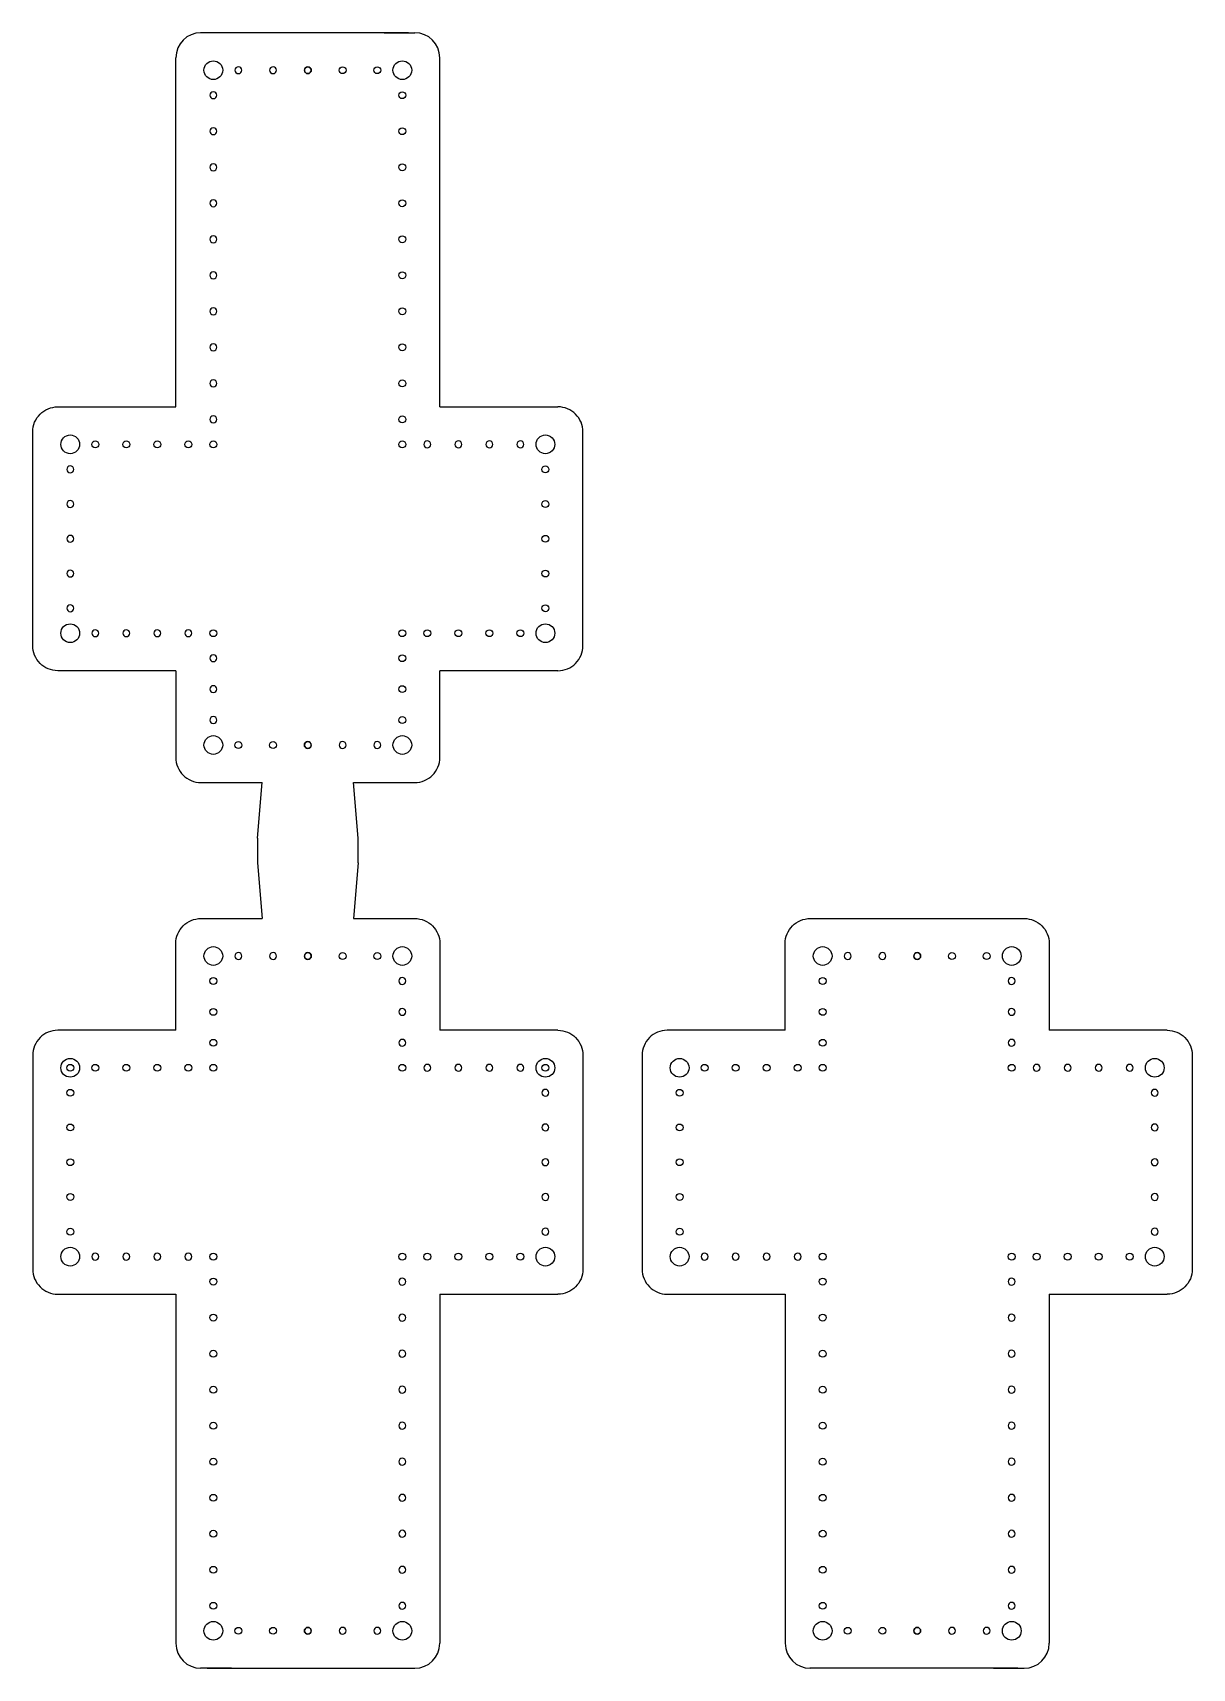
# Model space of a CAD drawing. Header units: millimetres. Extents: x 95216 to 95401, y 769 to 1031.
import ezdxf

# ---------------------------------------------------------------- set-up
doc = ezdxf.new("R2010")
doc.units = ezdxf.units.MM

# ---------------------------------------------------------------- blocks, each defined once
blk = doc.blocks.new('*U35')
blk.add_circle((0, 0), 0.55)
blk = doc.blocks.new('*U36')
at = {"color": 0, "linetype": 'ByBlock', "lineweight": -2, "transparency": 16777216, "rotation": 180}
for p in [(95248.41, 774.8), (95253.96, 774.8), (95259.52, 774.8)]:
    blk.add_blockref('*U35', p, dxfattribs=at)
blk = doc.blocks.new('*U37')
blk.add_circle((0, 0), 0.55)
blk = doc.blocks.new('*U38')
at = {"color": 0, "linetype": 'ByBlock', "lineweight": -2, "transparency": 16777216, "rotation": 180}
for p in [(95248.41, 774.8), (95253.96, 774.8), (95259.52, 774.8)]:
    blk.add_blockref('*U37', p, dxfattribs=at)
blk = doc.blocks.new('*U39')
blk.add_circle((0, 0), 0.55)
blk = doc.blocks.new('*U40')
at = {"color": 0, "linetype": 'ByBlock', "lineweight": -2, "transparency": 16777216, "rotation": 270}
for p in [(95244.41, 878.8), (95244.41, 873.86), (95244.41, 868.91)]:
    blk.add_blockref('*U39', p, dxfattribs=at)
blk = doc.blocks.new('*U41')
blk.add_circle((0, 0), 0.55)
blk = doc.blocks.new('*U42')
at = {"color": 0, "linetype": 'ByBlock', "lineweight": -2, "transparency": 16777216}
for p in [(95225.52, 864.91), (95230.48, 864.91), (95235.44, 864.91), (95240.41, 864.91)]:
    blk.add_blockref('*U41', p, dxfattribs=at)
blk = doc.blocks.new('*U43')
blk.add_circle((0, 0), 0.55)
blk = doc.blocks.new('*U44')
at = {"color": 0, "linetype": 'ByBlock', "lineweight": -2, "transparency": 16777216}
for p in [(95225.52, 864.91), (95230.48, 864.91), (95235.44, 864.91), (95240.41, 864.91)]:
    blk.add_blockref('*U43', p, dxfattribs=at)
blk = doc.blocks.new('*U45')
blk.add_circle((0, 0), 0.55)
blk = doc.blocks.new('*U46')
at = {"color": 0, "linetype": 'ByBlock', "lineweight": -2, "transparency": 16777216, "rotation": 270}
for p in [(95221.52, 860.91), (95221.52, 855.36), (95221.52, 849.8), (95221.52, 844.24), (95221.52, 838.68)]:
    blk.add_blockref('*U45', p, dxfattribs=at)
blk = doc.blocks.new('*U47')
blk.add_circle((0, 0), 0.55)
blk = doc.blocks.new('*U48')
at = {"color": 0, "linetype": 'ByBlock', "lineweight": -2, "transparency": 16777216, "rotation": 270}
for p in [(95244.41, 830.68), (95244.41, 824.92), (95244.41, 819.15), (95244.41, 813.39), (95244.41, 807.62), (95244.41, 801.86), (95244.41, 796.09), (95244.41, 790.33), (95244.41, 784.56), (95244.41, 778.8)]:
    blk.add_blockref('*U47', p, dxfattribs=at)
blk = doc.blocks.new('*U59')
blk.add_circle((0, 0), 0.55)
blk = doc.blocks.new('*U60')
at = {"color": 0, "linetype": 'ByBlock', "lineweight": -2, "transparency": 16777216, "rotation": 180}
for p in [(95248.41, 774.8), (95253.96, 774.8), (95259.52, 774.8)]:
    blk.add_blockref('*U59', p, dxfattribs=at)
blk = doc.blocks.new('*U61')
blk.add_circle((0, 0), 0.55)
blk = doc.blocks.new('*U62')
at = {"color": 0, "linetype": 'ByBlock', "lineweight": -2, "transparency": 16777216, "rotation": 180}
for p in [(95248.41, 774.8), (95253.96, 774.8), (95259.52, 774.8)]:
    blk.add_blockref('*U61', p, dxfattribs=at)
blk = doc.blocks.new('*U54')
blk.add_circle((0, 0), 0.55)
blk = doc.blocks.new('*U55')
at = {"color": 0, "linetype": 'ByBlock', "lineweight": -2, "transparency": 16777216, "rotation": 270}
for p in [(95244.41, 878.8), (95244.41, 873.86), (95244.41, 868.91)]:
    blk.add_blockref('*U54', p, dxfattribs=at)
blk = doc.blocks.new('*U56')
blk.add_circle((0, 0), 0.55)
blk = doc.blocks.new('*U57')
at = {"color": 0, "linetype": 'ByBlock', "lineweight": -2, "transparency": 16777216}
for p in [(95225.52, 864.91), (95230.48, 864.91), (95235.44, 864.91), (95240.41, 864.91)]:
    blk.add_blockref('*U56', p, dxfattribs=at)
blk = doc.blocks.new('*U58')
blk.add_circle((0, 0), 0.55)
blk = doc.blocks.new('*U49')
at = {"color": 0, "linetype": 'ByBlock', "lineweight": -2, "transparency": 16777216}
for p in [(95225.52, 864.91), (95230.48, 864.91), (95235.44, 864.91), (95240.41, 864.91)]:
    blk.add_blockref('*U58', p, dxfattribs=at)
blk = doc.blocks.new('*U50')
blk.add_circle((0, 0), 0.55)
blk = doc.blocks.new('*U51')
at = {"color": 0, "linetype": 'ByBlock', "lineweight": -2, "transparency": 16777216, "rotation": 270}
for p in [(95221.52, 860.91), (95221.52, 855.36), (95221.52, 849.8), (95221.52, 844.24), (95221.52, 838.68)]:
    blk.add_blockref('*U50', p, dxfattribs=at)
blk = doc.blocks.new('*U52')
blk.add_circle((0, 0), 0.55)
blk = doc.blocks.new('*U53')
at = {"color": 0, "linetype": 'ByBlock', "lineweight": -2, "transparency": 16777216, "rotation": 270}
for p in [(95244.41, 830.68), (95244.41, 824.92), (95244.41, 819.15), (95244.41, 813.39), (95244.41, 807.62), (95244.41, 801.86), (95244.41, 796.09), (95244.41, 790.33), (95244.41, 784.56), (95244.41, 778.8)]:
    blk.add_blockref('*U52', p, dxfattribs=at)
blk = doc.blocks.new('*U73')
blk.add_circle((0, 0), 0.55)
blk = doc.blocks.new('*U74')
at = {"color": 0, "linetype": 'ByBlock', "lineweight": -2, "transparency": 16777216, "rotation": 180}
for p in [(95248.41, 774.8), (95253.96, 774.8), (95259.52, 774.8)]:
    blk.add_blockref('*U73', p, dxfattribs=at)
blk = doc.blocks.new('*U75')
blk.add_circle((0, 0), 0.55)
blk = doc.blocks.new('*U76')
at = {"color": 0, "linetype": 'ByBlock', "lineweight": -2, "transparency": 16777216, "rotation": 180}
for p in [(95248.41, 774.8), (95253.96, 774.8), (95259.52, 774.8)]:
    blk.add_blockref('*U75', p, dxfattribs=at)
blk = doc.blocks.new('*U68')
blk.add_circle((0, 0), 0.55)
blk = doc.blocks.new('*U69')
at = {"color": 0, "linetype": 'ByBlock', "lineweight": -2, "transparency": 16777216, "rotation": 270}
for p in [(95244.41, 878.8), (95244.41, 873.86), (95244.41, 868.91)]:
    blk.add_blockref('*U68', p, dxfattribs=at)
blk = doc.blocks.new('*U70')
blk.add_circle((0, 0), 0.55)
blk = doc.blocks.new('*U71')
at = {"color": 0, "linetype": 'ByBlock', "lineweight": -2, "transparency": 16777216}
for p in [(95225.52, 864.91), (95230.48, 864.91), (95235.44, 864.91), (95240.41, 864.91)]:
    blk.add_blockref('*U70', p, dxfattribs=at)
blk = doc.blocks.new('*U72')
blk.add_circle((0, 0), 0.55)
blk = doc.blocks.new('*U63')
at = {"color": 0, "linetype": 'ByBlock', "lineweight": -2, "transparency": 16777216}
for p in [(95225.52, 864.91), (95230.48, 864.91), (95235.44, 864.91), (95240.41, 864.91)]:
    blk.add_blockref('*U72', p, dxfattribs=at)
blk = doc.blocks.new('*U64')
blk.add_circle((0, 0), 0.55)
blk = doc.blocks.new('*U65')
at = {"color": 0, "linetype": 'ByBlock', "lineweight": -2, "transparency": 16777216, "rotation": 270}
for p in [(95221.52, 860.91), (95221.52, 855.36), (95221.52, 849.8), (95221.52, 844.24), (95221.52, 838.68)]:
    blk.add_blockref('*U64', p, dxfattribs=at)
blk = doc.blocks.new('*U66')
blk.add_circle((0, 0), 0.55)
blk = doc.blocks.new('*U67')
at = {"color": 0, "linetype": 'ByBlock', "lineweight": -2, "transparency": 16777216, "rotation": 270}
for p in [(95244.41, 830.68), (95244.41, 824.92), (95244.41, 819.15), (95244.41, 813.39), (95244.41, 807.62), (95244.41, 801.86), (95244.41, 796.09), (95244.41, 790.33), (95244.41, 784.56), (95244.41, 778.8)]:
    blk.add_blockref('*U66', p, dxfattribs=at)
blk = doc.blocks.new('*U89')
blk.add_circle((0, 0), 0.55)
blk = doc.blocks.new('*U90')
at = {"color": 0, "linetype": 'ByBlock', "lineweight": -2, "transparency": 16777216, "rotation": 180}
for p in [(95248.41, 774.8), (95253.96, 774.8), (95259.52, 774.8)]:
    blk.add_blockref('*U89', p, dxfattribs=at)
blk = doc.blocks.new('*U82')
blk.add_circle((0, 0), 0.55)
blk = doc.blocks.new('*U83')
at = {"color": 0, "linetype": 'ByBlock', "lineweight": -2, "transparency": 16777216, "rotation": 270}
for p in [(95244.41, 878.8), (95244.41, 873.86), (95244.41, 868.91)]:
    blk.add_blockref('*U82', p, dxfattribs=at)
blk = doc.blocks.new('*U84')
blk.add_circle((0, 0), 0.55)
blk = doc.blocks.new('*U85')
at = {"color": 0, "linetype": 'ByBlock', "lineweight": -2, "transparency": 16777216}
for p in [(95225.52, 864.91), (95230.48, 864.91), (95235.44, 864.91), (95240.41, 864.91)]:
    blk.add_blockref('*U84', p, dxfattribs=at)
blk = doc.blocks.new('*U86')
blk.add_circle((0, 0), 0.55)
blk = doc.blocks.new('*U77')
at = {"color": 0, "linetype": 'ByBlock', "lineweight": -2, "transparency": 16777216}
for p in [(95225.52, 864.91), (95230.48, 864.91), (95235.44, 864.91), (95240.41, 864.91)]:
    blk.add_blockref('*U86', p, dxfattribs=at)
blk = doc.blocks.new('*U78')
blk.add_circle((0, 0), 0.55)
blk = doc.blocks.new('*U79')
at = {"color": 0, "linetype": 'ByBlock', "lineweight": -2, "transparency": 16777216, "rotation": 270}
for p in [(95221.52, 860.91), (95221.52, 855.36), (95221.52, 849.8), (95221.52, 844.24), (95221.52, 838.68)]:
    blk.add_blockref('*U78', p, dxfattribs=at)
blk = doc.blocks.new('*U80')
blk.add_circle((0, 0), 0.55)
blk = doc.blocks.new('*U81')
at = {"color": 0, "linetype": 'ByBlock', "lineweight": -2, "transparency": 16777216, "rotation": 270}
for p in [(95244.41, 830.68), (95244.41, 824.92), (95244.41, 819.15), (95244.41, 813.39), (95244.41, 807.62), (95244.41, 801.86), (95244.41, 796.09), (95244.41, 790.33), (95244.41, 784.56), (95244.41, 778.8)]:
    blk.add_blockref('*U80', p, dxfattribs=at)
blk = doc.blocks.new('*U139')
blk.add_circle((0, 0), 0.55)
blk = doc.blocks.new('*U140')
at = {"color": 0, "linetype": 'ByBlock', "lineweight": -2, "transparency": 16777216, "rotation": 180}
for p in [(95248.41, 774.8), (95253.96, 774.8), (95259.52, 774.8)]:
    blk.add_blockref('*U139', p, dxfattribs=at)
blk = doc.blocks.new('*U141')
blk.add_circle((0, 0), 0.55)
blk = doc.blocks.new('*U142')
at = {"color": 0, "linetype": 'ByBlock', "lineweight": -2, "transparency": 16777216, "rotation": 180}
for p in [(95248.41, 774.8), (95253.96, 774.8), (95259.52, 774.8)]:
    blk.add_blockref('*U141', p, dxfattribs=at)
blk = doc.blocks.new('*U143')
blk.add_circle((0, 0), 0.55)
blk = doc.blocks.new('*U144')
at = {"color": 0, "linetype": 'ByBlock', "lineweight": -2, "transparency": 16777216, "rotation": 270}
for p in [(95244.41, 878.8), (95244.41, 873.86), (95244.41, 868.91)]:
    blk.add_blockref('*U143', p, dxfattribs=at)
blk = doc.blocks.new('*U145')
blk.add_circle((0, 0), 0.55)
blk = doc.blocks.new('*U146')
at = {"color": 0, "linetype": 'ByBlock', "lineweight": -2, "transparency": 16777216}
for p in [(95225.52, 864.91), (95230.48, 864.91), (95235.44, 864.91), (95240.41, 864.91)]:
    blk.add_blockref('*U145', p, dxfattribs=at)
blk = doc.blocks.new('*U119')
blk.add_circle((0, 0), 0.55)
blk = doc.blocks.new('*U120')
at = {"color": 0, "linetype": 'ByBlock', "lineweight": -2, "transparency": 16777216}
for p in [(95225.52, 864.91), (95230.48, 864.91), (95235.44, 864.91), (95240.41, 864.91)]:
    blk.add_blockref('*U119', p, dxfattribs=at)
blk = doc.blocks.new('*U121')
blk.add_circle((0, 0), 0.55)
blk = doc.blocks.new('*U122')
at = {"color": 0, "linetype": 'ByBlock', "lineweight": -2, "transparency": 16777216, "rotation": 270}
for p in [(95221.52, 860.91), (95221.52, 855.36), (95221.52, 849.8), (95221.52, 844.24), (95221.52, 838.68)]:
    blk.add_blockref('*U121', p, dxfattribs=at)
blk = doc.blocks.new('*U123')
blk.add_circle((0, 0), 0.55)
blk = doc.blocks.new('*U124')
at = {"color": 0, "linetype": 'ByBlock', "lineweight": -2, "transparency": 16777216, "rotation": 270}
for p in [(95244.41, 830.68), (95244.41, 824.92), (95244.41, 819.15), (95244.41, 813.39), (95244.41, 807.62), (95244.41, 801.86), (95244.41, 796.09), (95244.41, 790.33), (95244.41, 784.56), (95244.41, 778.8)]:
    blk.add_blockref('*U123', p, dxfattribs=at)
blk = doc.blocks.new('*U135')
blk.add_circle((0, 0), 0.55)
blk = doc.blocks.new('*U136')
at = {"color": 0, "linetype": 'ByBlock', "lineweight": -2, "transparency": 16777216, "rotation": 180}
for p in [(95248.41, 774.8), (95253.96, 774.8), (95259.52, 774.8)]:
    blk.add_blockref('*U135', p, dxfattribs=at)
blk = doc.blocks.new('*U137')
blk.add_circle((0, 0), 0.55)
blk = doc.blocks.new('*U138')
at = {"color": 0, "linetype": 'ByBlock', "lineweight": -2, "transparency": 16777216, "rotation": 180}
for p in [(95248.41, 774.8), (95253.96, 774.8), (95259.52, 774.8)]:
    blk.add_blockref('*U137', p, dxfattribs=at)
blk = doc.blocks.new('*U130')
blk.add_circle((0, 0), 0.55)
blk = doc.blocks.new('*U131')
at = {"color": 0, "linetype": 'ByBlock', "lineweight": -2, "transparency": 16777216, "rotation": 270}
for p in [(95244.41, 878.8), (95244.41, 873.86), (95244.41, 868.91)]:
    blk.add_blockref('*U130', p, dxfattribs=at)
blk = doc.blocks.new('*U132')
blk.add_circle((0, 0), 0.55)
blk = doc.blocks.new('*U133')
at = {"color": 0, "linetype": 'ByBlock', "lineweight": -2, "transparency": 16777216}
for p in [(95225.52, 864.91), (95230.48, 864.91), (95235.44, 864.91), (95240.41, 864.91)]:
    blk.add_blockref('*U132', p, dxfattribs=at)
blk = doc.blocks.new('*U134')
blk.add_circle((0, 0), 0.55)
blk = doc.blocks.new('*U125')
at = {"color": 0, "linetype": 'ByBlock', "lineweight": -2, "transparency": 16777216}
for p in [(95225.52, 864.91), (95230.48, 864.91), (95235.44, 864.91), (95240.41, 864.91)]:
    blk.add_blockref('*U134', p, dxfattribs=at)
blk = doc.blocks.new('*U126')
blk.add_circle((0, 0), 0.55)
blk = doc.blocks.new('*U127')
at = {"color": 0, "linetype": 'ByBlock', "lineweight": -2, "transparency": 16777216, "rotation": 270}
for p in [(95221.52, 860.91), (95221.52, 855.36), (95221.52, 849.8), (95221.52, 844.24), (95221.52, 838.68)]:
    blk.add_blockref('*U126', p, dxfattribs=at)
blk = doc.blocks.new('*U128')
blk.add_circle((0, 0), 0.55)
blk = doc.blocks.new('*U129')
at = {"color": 0, "linetype": 'ByBlock', "lineweight": -2, "transparency": 16777216, "rotation": 270}
for p in [(95244.41, 830.68), (95244.41, 824.92), (95244.41, 819.15), (95244.41, 813.39), (95244.41, 807.62), (95244.41, 801.86), (95244.41, 796.09), (95244.41, 790.33), (95244.41, 784.56), (95244.41, 778.8)]:
    blk.add_blockref('*U128', p, dxfattribs=at)
blk = doc.blocks.new('*U147')
blk.add_circle((0, 0), 0.55)
blk = doc.blocks.new('*U148')
at = {"color": 0, "linetype": 'ByBlock', "lineweight": -2, "transparency": 16777216, "rotation": 180}
for p in [(95248.41, 774.8), (95253.96, 774.8), (95259.52, 774.8)]:
    blk.add_blockref('*U147', p, dxfattribs=at)
blk = doc.blocks.new('*U149')
blk.add_circle((0, 0), 0.55)
blk = doc.blocks.new('*U150')
at = {"color": 0, "linetype": 'ByBlock', "lineweight": -2, "transparency": 16777216, "rotation": 180}
for p in [(95248.41, 774.8), (95253.96, 774.8), (95259.52, 774.8)]:
    blk.add_blockref('*U149', p, dxfattribs=at)

msp = doc.modelspace()

# ---------------------------------------------------------------- linework, layer by layer
for p, q in [((95247.3, 1030.57), (95242.36, 1030.57)), ((95275.64, 1030.57), (95243.41, 1030.57)), ((95271.74, 1030.57), (95276.64, 1030.57)), ((95238.41, 970.69), (95238.41, 1026.57)), ((95280.64, 970.69), (95280.64, 1026.57)), ((95243.41, 910.57), (95243.41, 910.57)), ((95251.46, 901.66), (95252.21, 910.57)), ((95267.58, 901.66), (95266.84, 910.57)), ((95275.64, 910.57), (95275.64, 910.57)), ((95251.46, 901.66), (95251.46, 897.71)), ((95267.58, 897.71), (95267.58, 901.66)), ((95251.46, 897.71), (95252.21, 888.8)), ((95267.58, 897.71), (95266.84, 888.8)), ((95243.41, 888.8), (95243.41, 888.8)), ((95275.64, 888.8), (95275.64, 888.8)), ((95340.88, 888.8), (95340.88, 888.8)), ((95373.12, 888.8), (95373.12, 888.8)), ((95238.41, 828.68), (95238.41, 772.8)), ((95280.64, 828.68), (95280.64, 772.8)), ((95335.88, 828.68), (95335.88, 772.8)), ((95378.12, 828.68), (95378.12, 772.8)), ((95247.3, 768.8), (95242.36, 768.8)), ((95243.41, 768.8), (95275.64, 768.8)), ((95271.74, 768.8), (95276.64, 768.8)), ((95344.78, 768.8), (95339.83, 768.8)), ((95373.12, 768.8), (95340.88, 768.8)), ((95369.22, 768.8), (95374.12, 768.8))]:
    msp.add_line(p, q)
for points in [[(95238.41, 928.46), (95219.52, 928.46, -0.414214), (95215.52, 932.46), (95215.52, 966.69, -0.414214), (95219.52, 970.69), (95238.41, 970.69)], [(95299.53, 928.46, 0.414214), (95303.53, 932.46), (95303.53, 966.69, 0.414214), (95299.53, 970.69)], [(95238.41, 928.46), (95238.41, 914.57, 0.414214), (95242.41, 910.57), (95252.21, 910.57)], [(95266.84, 910.57), (95276.64, 910.57, 0.414214), (95280.64, 914.57)], [(95238.41, 870.91), (95238.41, 884.8, -0.414214), (95242.41, 888.8), (95252.21, 888.8)], [(95266.84, 888.8), (95276.64, 888.8, -0.414214), (95280.64, 884.8)], [(95335.88, 870.91), (95335.88, 884.8, -0.414214), (95339.88, 888.8), (95374.12, 888.8)], [(95374.12, 888.8, -0.414214), (95378.12, 884.8)], [(95238.41, 870.91), (95219.52, 870.91, 0.414214), (95215.52, 866.91), (95215.52, 832.68, 0.414214), (95219.52, 828.68), (95238.41, 828.68)], [(95299.53, 870.91, -0.414214), (95303.53, 866.91), (95303.53, 832.68, -0.414214), (95299.53, 828.68)], [(95335.88, 870.91), (95317, 870.91, 0.414214), (95313, 866.91), (95313, 832.68, 0.414214), (95317, 828.68), (95335.88, 828.68)], [(95397, 870.91, -0.414214), (95401, 866.91), (95401, 832.68, -0.414214), (95397, 828.68)]]:
    msp.add_lwpolyline(points, format="xyb")
for points in [[(95280.64, 970.69), (95299.53, 970.69)], [(95280.64, 914.57), (95280.64, 928.46)], [(95299.53, 928.46), (95280.64, 928.46)], [(95280.64, 884.8), (95280.64, 870.91)], [(95378.12, 884.8), (95378.12, 870.91)], [(95299.53, 870.91), (95280.64, 870.91)], [(95397, 870.91), (95378.12, 870.91)], [(95280.64, 828.68), (95299.53, 828.68)], [(95378.12, 828.68), (95397, 828.68)]]:
    msp.add_lwpolyline(points)
for centre, radius in [((95244.41, 1024.57), 1.5), ((95274.64, 1024.57), 1.5), ((95221.52, 964.69), 1.5), ((95297.53, 964.69), 1.5), ((95244.41, 964.69), 0.55), ((95274.64, 964.69), 0.55), ((95221.52, 934.46), 1.5), ((95244.41, 934.46), 0.55), ((95274.64, 934.46), 0.55), ((95297.53, 934.46), 1.5), ((95244.41, 916.57), 1.5), ((95274.64, 916.57), 1.5), ((95244.41, 882.8), 1.5), ((95274.64, 882.8), 1.5), ((95341.88, 882.8), 1.5), ((95372.12, 882.8), 1.5), ((95221.52, 864.91), 1.5), ((95221.52, 864.91), 0.55), ((95244.41, 864.91), 0.55), ((95274.64, 864.91), 0.55), ((95297.53, 864.91), 1.5), ((95297.53, 864.91), 0.55), ((95319, 864.91), 1.5), ((95341.88, 864.91), 0.55), ((95372.12, 864.91), 0.55), ((95395, 864.91), 1.5), ((95221.52, 834.68), 1.5), ((95244.41, 834.68), 0.55), ((95274.64, 834.68), 0.55), ((95297.53, 834.68), 1.5), ((95319, 834.68), 1.5), ((95341.88, 834.68), 0.55), ((95372.12, 834.68), 0.55), ((95395, 834.68), 1.5), ((95244.41, 774.8), 1.5), ((95274.64, 774.8), 1.5), ((95341.88, 774.8), 1.5), ((95372.12, 774.8), 1.5)]:
    msp.add_circle(centre, radius)
for centre, start, end in [((95242.41, 1026.57), 90, 180), ((95276.64, 1026.57), 0, 89.9963), ((95242.41, 772.8), 180, 270), ((95276.64, 772.8), 270.0037, 0), ((95339.88, 772.8), 180, 270), ((95374.12, 772.8), 270.0037, 0)]:
    msp.add_arc(centre, 4, start, end)

# ---------------------------------------------------------------- block references
at = {"xscale": -1, "rotation": 180}
for name, p in [('*U74', (0, 1799.37)), ('*U148', (0, 1799.37)), ('*U67', (0, 1799.37)), ('*U65', (0, 1799.37)), ('*U71', (0, 1799.37)), ('*U69', (0, 1799.37)), ('*U38', (0, 1657.6)), ('*U142', (97.48, 1657.6)), ('*U44', (0, 1699.59)), ('*U120', (97.48, 1699.59))]:
    msp.add_blockref(name, p, dxfattribs=at)
at = {"rotation": 180}
for name, p in [('*U150', (190519.05, 1799.37)), ('*U81', (190519.05, 1799.37)), ('*U79', (190519.05, 1799.37)), ('*U85', (190519.05, 1799.37)), ('*U83', (190519.05, 1799.37)), ('*U62', (190519.05, 1657.6)), ('*U138', (190616.52, 1657.6)), ('*U49', (190519.05, 1699.59)), ('*U125', (190616.52, 1699.59))]:
    msp.add_blockref(name, p, dxfattribs=at)
for name, p in [('*U63', (0, 99.78)), ('*U76', (0, 141.77)), ('*U40', (0, 0)), ('*U144', (97.48, 0)), ('*U42', (0, 0)), ('*U146', (97.48, 0)), ('*U46', (0, 0)), ('*U122', (97.48, 0)), ('*U48', (0, 0)), ('*U124', (97.48, 0)), ('*U36', (0, 0)), ('*U140', (97.48, 0))]:
    msp.add_blockref(name, p)
at = {"xscale": -1}
for name, p in [('*U77', (190519.05, 99.78)), ('*U90', (190519.05, 141.77)), ('*U55', (190519.05, 0)), ('*U131', (190616.52, 0)), ('*U57', (190519.05, 0)), ('*U133', (190616.52, 0)), ('*U51', (190519.05, 0)), ('*U127', (190616.52, 0)), ('*U53', (190519.05, 0)), ('*U129', (190616.52, 0)), ('*U60', (190519.05, 0)), ('*U136', (190616.52, 0))]:
    msp.add_blockref(name, p, dxfattribs=at)

doc.saveas('drawing.dxf')
